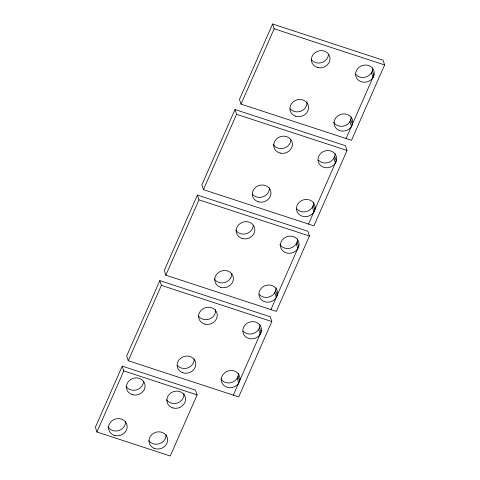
<?xml version="1.0" encoding="UTF-8"?>
<svg xmlns="http://www.w3.org/2000/svg" width="480" height="480" viewBox="0 0 480 480"><rect width="100%" height="100%" fill="white"/><g stroke="black" fill="none" stroke-linecap="round" stroke-linejoin="round"><path stroke-width="0.72" d="M122.226 366.138L95.388 427.212L96.936 431.982L170.268 456L197.112 394.926L195.558 390.156L122.226 366.138L123.78 370.908L96.936 431.982M159.822 280.602L126.702 355.962L128.25 360.732L238.716 396.906L271.836 321.552L270.282 316.782L159.822 280.602L161.37 285.378L128.25 360.732M197.412 195.072L164.298 270.426L165.846 275.196L276.306 311.376L309.426 236.016L307.878 231.246L197.412 195.072L198.966 199.842L165.846 275.196M235.008 109.536L201.888 184.89L203.436 189.66L313.902 225.84L347.022 150.48L345.468 145.71L235.008 109.536L236.556 114.306L203.436 189.66M272.598 24L239.478 99.354L241.032 104.13L351.492 140.304L384.612 64.95L383.064 60.174L272.598 24L274.152 28.77L241.032 104.13M233.322 395.142L261.054 332.046L259.5 327.27M270.912 309.606L298.644 246.51L297.096 241.734M308.508 224.07L336.24 160.974L334.686 156.204M346.098 138.534L373.83 75.438L372.282 70.668M274.152 28.77L384.612 64.95M236.556 114.306L347.022 150.48M198.966 199.842L309.426 236.016M161.37 285.378L271.836 321.552M123.78 370.908L197.112 394.926M371.424 72.618L372.972 77.388M350.79 119.556L352.344 124.332M349.938 121.506L351.486 126.276M333.828 158.148L335.382 162.924M313.2 205.092L314.748 209.862M312.342 207.042L313.896 211.812M296.238 243.684L297.786 248.454M275.604 290.628L277.158 295.398M274.752 292.578L276.3 297.348M258.642 329.22L260.196 333.99M238.014 376.164L239.562 380.934M237.156 378.108L238.71 382.884M215.574 309.582L215.694 310.998A9.426 8.532 -18 0 1 203.478 319.398L201.276 318.552A9.426 8.532 -18 0 1 198.33 315.894M351.204 116.868A9.426 8.532 -18 0 1 351.132 118.374L350.502 120.576L349.278 122.586A9.426 8.532 -18 0 1 333.576 122.166M328.476 54.396A9.426 8.532 -18 0 1 316.26 62.796L314.058 61.95A9.426 8.532 -18 0 1 311.112 59.292M306.948 101.658A9.426 8.532 -18 0 1 301.254 111.036A9.426 8.532 -18 0 1 290.268 108.918M372.69 67.98A9.426 8.532 -18 0 1 372.618 69.48L371.988 71.688L370.764 73.698A9.426 8.532 -18 0 1 355.938 74.496M313.608 202.404A9.426 8.532 -18 0 1 313.542 203.91L312.906 206.112L311.688 208.122A9.426 8.532 -18 0 1 296.856 208.92M290.88 139.926A9.426 8.532 -18 0 1 278.664 148.332L276.462 147.486A9.426 8.532 -18 0 1 273.222 144.354M269.424 187.932A9.426 8.532 -18 0 1 263.286 196.728A9.426 8.532 -18 0 1 252.672 194.454M335.1 153.51A9.426 8.532 -18 0 1 335.028 155.016L334.392 157.218L333.174 159.234A9.426 8.532 -18 0 1 318.348 160.032M276.018 287.94A9.426 8.532 -18 0 1 275.946 289.44L275.316 291.648L274.092 293.658A9.426 8.532 -18 0 1 259.266 294.456M253.29 225.462A9.426 8.532 -18 0 1 241.074 233.868L238.872 233.022A9.426 8.532 -18 0 1 235.926 230.364M231.834 273.468A9.426 8.532 -18 0 1 224.91 282.528A9.426 8.532 -18 0 1 214.206 278.766M297.504 239.046A9.426 8.532 -18 0 1 297.432 240.552L296.802 242.754L295.584 244.764A9.426 8.532 -18 0 1 279.876 244.35M238.422 373.47A9.426 8.532 -18 0 1 238.356 374.976L237.72 377.178L236.502 379.194A9.426 8.532 -18 0 1 220.794 378.774M194.238 359.004A9.426 8.532 -18 0 1 188.1 367.794A9.426 8.532 -18 0 1 177.486 365.52M259.914 324.582A9.426 8.532 -18 0 1 259.842 326.088L259.212 328.29L257.988 330.3A9.426 8.532 -18 0 1 243.162 331.104M125.634 421.536A9.426 8.532 -18 0 1 118.716 430.602A9.426 8.532 -18 0 1 108.006 426.834M143.514 381.846A9.426 8.532 -18 0 1 136.326 389.964A9.426 8.532 -18 0 1 126.156 386.526M183.948 393.6A9.426 8.532 -18 0 1 177.54 402.96A9.426 8.532 -18 0 1 166.596 399.738M166.086 434.772A9.426 8.532 -18 0 1 159.564 443.706A9.426 8.532 -18 0 1 148.872 440.7M239.904 379.746L239.274 381.954L238.05 383.964A9.426 8.532 -18 0 1 222.756 384.174A9.426 8.532 -18 0 1 228.618 370.836A9.426 8.532 -18 0 1 239.904 379.746M261.39 330.858L260.76 333.06L259.542 335.076A9.426 8.532 -18 0 1 244.242 335.286A9.426 8.532 -18 0 1 250.104 321.942A9.426 8.532 -18 0 1 261.39 330.858M277.494 294.216L276.864 296.418L275.646 298.428A9.426 8.532 -18 0 1 260.346 298.638A9.426 8.532 -18 0 1 266.214 285.3A9.426 8.532 -18 0 1 277.494 294.216M298.986 245.322L298.35 247.53L297.132 249.54A9.426 8.532 -18 0 1 281.838 249.75A9.426 8.532 -18 0 1 287.7 236.406A9.426 8.532 -18 0 1 298.986 245.322M315.09 208.68L314.46 210.882L313.236 212.892A9.426 8.532 -18 0 1 297.942 213.102A9.426 8.532 -18 0 1 303.804 199.764A9.426 8.532 -18 0 1 315.09 208.68M336.576 159.786L335.946 161.994L334.722 164.004A9.426 8.532 -18 0 1 319.428 164.214A9.426 8.532 -18 0 1 325.29 150.876A9.426 8.532 -18 0 1 336.576 159.786M352.68 123.144L352.05 125.346L350.832 127.362A9.426 8.532 -18 0 1 335.532 127.572A9.426 8.532 -18 0 1 341.4 114.228A9.426 8.532 -18 0 1 352.68 123.144M374.172 74.256L373.536 76.458L372.318 78.468A9.426 8.532 -18 0 1 357.024 78.678A9.426 8.532 -18 0 1 362.886 65.34A9.426 8.532 -18 0 1 374.172 74.256M317.808 67.566L315.606 66.72A9.426 8.532 -18 0 1 315.39 52.428A9.426 8.532 -18 0 1 329.832 56.934L330.024 59.166A9.426 8.532 -18 0 1 317.808 67.566M280.218 153.102L278.01 152.256A9.426 8.532 -18 0 1 277.8 137.958A9.426 8.532 -18 0 1 292.236 142.47L292.428 144.702A9.426 8.532 -18 0 1 280.218 153.102M242.622 238.638L240.42 237.792A9.426 8.532 -18 0 1 240.204 223.494A9.426 8.532 -18 0 1 254.646 228.006L254.838 230.232A9.426 8.532 -18 0 1 242.622 238.638M205.032 324.174L202.83 323.328A9.426 8.532 -18 0 1 202.614 309.03A9.426 8.532 -18 0 1 217.05 313.542L217.248 315.768A9.426 8.532 -18 0 1 205.032 324.174M295.656 116.196A9.426 8.532 -18 0 0 308.496 106.428A9.426 8.532 -18 0 0 293.544 101.532A9.426 8.532 -18 0 0 295.656 116.196M258.06 201.726A9.426 8.532 -18 0 0 270.906 191.964A9.426 8.532 -18 0 0 255.954 187.068A9.426 8.532 -18 0 0 258.06 201.726M220.47 287.262A9.426 8.532 -18 0 0 233.31 277.5A9.426 8.532 -18 0 0 218.358 272.598A9.426 8.532 -18 0 0 220.47 287.262M182.874 372.798A9.426 8.532 -18 0 0 195.72 363.03A9.426 8.532 -18 0 0 180.768 358.134A9.426 8.532 -18 0 0 182.874 372.798M114.27 435.33A9.426 8.532 -18 0 0 127.116 425.568A9.426 8.532 -18 0 0 112.158 420.672A9.426 8.532 -18 0 0 114.27 435.33M153.984 448.29A9.426 8.532 -18 0 0 167.64 439.542A9.426 8.532 -18 0 0 153.282 433.434A9.426 8.532 -18 0 0 153.984 448.29M132.654 394.764A9.426 8.532 -18 0 0 144.924 384.378A9.426 8.532 -18 0 0 129.648 380.28A9.426 8.532 -18 0 0 132.654 394.764M173.082 407.988A9.426 8.532 -18 0 0 185.388 397.638A9.426 8.532 -18 0 0 170.124 393.492A9.426 8.532 -18 0 0 173.082 407.988"/></g></svg>
